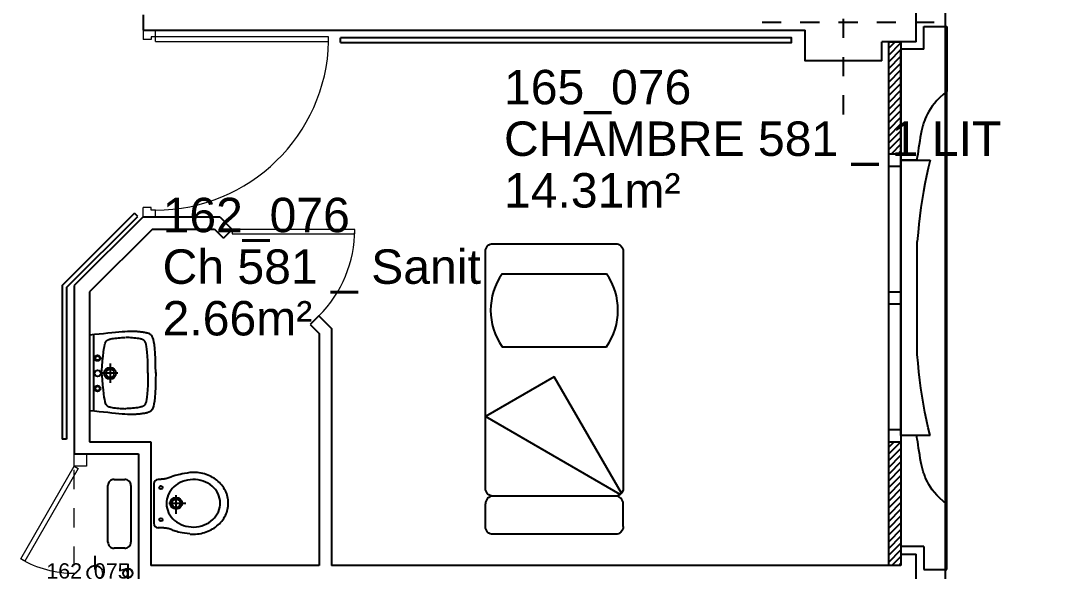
# Model space of a CAD drawing. Header units: metres. Extents: x -5 to 211, y -2 to 116.
# Drawn here: x 161.25 to 168.01, y 74.56 to 78.16 of the extents above; entities that cross this region are included whole.
import ezdxf

# ---------------------------------------------------------------- set-up
doc = ezdxf.new("R2010")
doc.units = ezdxf.units.M
doc.header["$MEASUREMENT"] = 0
doc.linetypes.add('CACHÉ', pattern=[0.25, 0.125, -0.125])
doc.linetypes.add('CONTINU', pattern=[0])
doc.layers.get('0').update_dxf_attribs({"linetype": 'CONTINUOUS'})
for name, color, linetype in [('001 axes', 1, 'CONTINUOUS'), ('004 isolation', 7, 'CONTINUOUS'), ('006 sanitaire', 5, 'CONTINUOUS'), ('009 main courante', 171, 'CONTINUOUS'), ('400 Lits', 150, 'CONTINUOUS'), ('A_CHASS', 4, 'CONTINUOUS'), ('A_Etiqu_Gaine', 8, 'CONTINUOUS'), ('A_Etiqu_Gaine_code', 8, 'CONTINUOUS'), ('A_Etiqu_Local', 8, 'CONTINUOUS'), ('A_MURS_ALÈG', 7, 'CONTINU'), ('A_MURS_CLOI', 7, 'CONTINUOUS'), ('A_MURS_STRU', 7, 'CONTINU'), ('CONTOUR', 54, 'CONTINUOUS')]:
    doc.layers.add(name, color=color, linetype=linetype)
doc.layers.add('A_PORT', color=8, linetype='CONTINUOUS', lineweight=0)
doc.styles.add('Attribut', font='arial.ttf')

# ---------------------------------------------------------------- blocks, each defined once
blk = doc.blocks.new('A_Etiqu_Local')
at = {"style": 'Attribut', "flags": 1}
for tag, p in [('CODE_HOPITAL', (-0.4463, 1.9645)), ('CODE_SITE', (-0.4463, 1.7395)), ('CODE_BATIMENT', (-0.4463, 1.5145)), ('CODE_SECTEUR', (-0.4463, 1.2895)), ('CODE_ETAGE', (-0.4463, 1.0645)), ('NOM_NORMALISE', (-0.4463, -0.843)), ('SECTEUR_ACTIVITE', (-0.4463, -1.068)), ('SOUS_SECTEUR_ACTIVITE', (-0.4463, -1.293)), ('VOLUME', (-0.4463, -1.518)), ('SERVICE', (-0.4463, -1.743)), ('CODE_UG', (-0.4463, -1.968)), ('CODE_UA', (-0.4463, -2.193)), ('CODE_POLE', (-0.4463, -2.418)), ('OCCUPANT_EXTERNE', (-0.4463, -2.643)), ('DISPONIBILITE', (-0.4463, -2.868)), ('ACCES_HANDICAPES', (-0.4463, -3.093)), ('NATURE_SOL', (-0.4463, -3.318)), ('RISQUE_LABORATOIRE', (-0.4463, -3.543)), ('AMIANTE', (-0.4463, -3.768))]:
    blk.add_attdef(tag, p, '', height=0.15, dxfattribs=at)
at = {"layer": 'A_Etiqu_Local', "style": 'Attribut'}
for tag, p in [('CODE_PIECE', (-0.4437, 0.5281)), ('NOM_USAGE', (-0.4437, 0.1906)), ('SURFACE', (-0.4437, -0.1469))]:
    blk.add_attdef(tag, p, '', height=0.225, dxfattribs=at)
blk = doc.blocks.new('A_Etiqu_Gaine')
at = {"style": 'Attribut', "flags": 1}
for tag, p in [('CODE_HOPITAL', (-0.4323, 0.8651)), ('CODE_SITE', (-0.4323, 0.7151)), ('CODE_BATIMENT', (-0.4323, 0.5651)), ('CODE_SECTEUR', (-0.4323, 0.4151)), ('CODE_ETAGE', (-0.4323, 0.2651)), ('NOM_NORMALISE', (-0.4323, -0.3349)), ('SECTEUR_ACTIVITE', (-0.4323, -0.4849)), ('SOUS_SECTEUR_ACTIVITE', (-0.4323, -0.6349)), ('SURFACE', (-0.4323, -0.7849)), ('CODE_UG', (-0.4323, -0.9349)), ('CODE_POLE', (-0.4323, -1.0849)), ('AMIANTE', (-0.4323, -1.2349))]:
    blk.add_attdef(tag, p, '', height=0.1, dxfattribs=at)
at = {"layer": 'A_Etiqu_Gaine', "style": 'Attribut'}
blk.add_attdef('NOM_USAGE', (-0.4323, -0.1849), '', height=0.1, dxfattribs=at)
at = {"layer": 'A_Etiqu_Gaine_code', "style": 'Attribut'}
blk.add_attdef('CODE_PIECE', (-0.4323, -0.0349), '', height=0.1, dxfattribs=at)

msp = doc.modelspace()

# ---------------------------------------------------------------- linework, layer by layer
at = {"layer": '001 axes', "color": 8, "linetype": 'CACHÉ'}
for p, q in [((166.6252, 77.5461), (166.6252, 78.7461)), ((167.2176, 78.1461), (166.0327, 78.1461))]:
    msp.add_line(p, q, dxfattribs=at)
at = {"layer": '004 isolation', "color": 8, "linetype": 'Continuous'}
for p, q in [((166.9633, 78.0216), (166.9202, 77.9785)), ((166.9202, 78.0216), (167.0002, 78.0216)), ((166.9202, 77.2065), (166.9202, 78.0216)), ((166.9202, 77.9343), (167.0002, 78.0143)), ((167.0002, 78.0216), (167.0002, 77.2065)), ((167.0002, 77.9701), (166.9202, 77.8901)), ((166.9202, 77.8459), (167.0002, 77.9259)), ((167.0002, 77.8817), (166.9202, 77.8017)), ((166.9202, 77.7575), (167.0002, 77.8375)), ((167.0002, 77.7933), (166.9202, 77.7133)), ((166.9202, 77.6692), (167.0002, 77.7492)), ((167.0002, 77.7049), (166.9202, 77.6249)), ((166.9202, 77.5808), (167.0002, 77.6608)), ((167.0002, 77.6166), (166.9202, 77.5366)), ((166.9202, 77.4924), (167.0002, 77.5724)), ((167.0002, 77.5282), (166.9202, 77.4482)), ((166.9202, 77.404), (167.0002, 77.484)), ((167.0002, 77.4398), (166.9202, 77.3598)), ((166.9202, 77.3156), (167.0002, 77.3956)), ((167.0002, 77.3514), (166.9353, 77.2865)), ((167.0002, 77.2865), (166.9202, 77.2865)), ((166.9794, 77.2865), (167.0002, 77.3072)), ((167.0002, 77.2065), (166.9202, 77.2065)), ((166.9202, 75.4865), (167.0002, 75.4865)), ((166.9202, 74.5965), (166.9202, 75.4865)), ((167.0002, 75.4865), (167.0002, 74.5965)), ((166.9556, 75.4065), (166.9202, 75.371)), ((166.9202, 75.3268), (166.9998, 75.4065)), ((166.9202, 74.5965), (166.9202, 75.4065)), ((166.9202, 75.4065), (167.0002, 75.4065)), ((167.0002, 75.3626), (166.9202, 75.2826)), ((167.0002, 75.4065), (167.0002, 74.5965)), ((166.9202, 75.2385), (167.0002, 75.3185)), ((167.0002, 75.2743), (166.9202, 75.1943)), ((166.9202, 75.1501), (167.0002, 75.2301)), ((167.0002, 75.1859), (166.9202, 75.1059)), ((166.9202, 75.0617), (167.0002, 75.1417)), ((167.0002, 75.0975), (166.9202, 75.0175)), ((166.9202, 74.9733), (167.0002, 75.0533)), ((167.0002, 75.0091), (166.9202, 74.9291)), ((166.9202, 74.8849), (167.0002, 74.9649)), ((167.0002, 74.9207), (166.9202, 74.8407)), ((166.9202, 74.7965), (167.0002, 74.8765)), ((167.0002, 74.8323), (166.9202, 74.7523)), ((166.9202, 74.7081), (167.0002, 74.7881)), ((167.0002, 74.7439), (166.9202, 74.6639)), ((166.9202, 74.6197), (167.0002, 74.6997)), ((167.0002, 74.6555), (166.9411, 74.5965)), ((167.0002, 74.6713), (167.1002, 74.6713)), ((167.1002, 74.4216), (167.1002, 74.6713)), ((167.0002, 74.5965), (166.9202, 74.5965)), ((166.9853, 74.5965), (167.0002, 74.6114))]:
    msp.add_line(p, q, dxfattribs=at)
at = {"layer": '006 sanitaire', "color": 8, "linetype": 'Continuous'}
for p, q in [((161.7316, 76.1065), (161.7002, 76.1034)), ((161.7002, 76.1034), (161.7002, 75.608)), ((161.7251, 76.1034), (161.7251, 75.608)), ((161.7619, 76.1095), (161.7316, 76.1065)), ((161.7909, 76.1124), (161.7619, 76.1095)), ((161.8186, 76.1152), (161.7909, 76.1124)), ((161.8447, 76.1178), (161.8186, 76.1152)), ((161.8692, 76.1202), (161.8447, 76.1178)), ((161.8918, 76.1223), (161.8692, 76.1202)), ((161.9125, 76.1241), (161.8918, 76.1223)), ((161.9311, 76.1255), (161.9125, 76.1241)), ((161.9474, 76.1266), (161.9311, 76.1255)), ((161.9547, 76.127), (161.9474, 76.1266)), ((161.9615, 76.1272), (161.9547, 76.127)), ((161.9679, 76.1274), (161.9615, 76.1272)), ((161.974, 76.1275), (161.9679, 76.1274)), ((161.9798, 76.1275), (161.974, 76.1275)), ((161.9854, 76.1273), (161.9798, 76.1275)), ((161.991, 76.1271), (161.9854, 76.1273)), ((161.9966, 76.1268), (161.991, 76.1271)), ((162.0023, 76.1264), (161.9966, 76.1268)), ((162.0083, 76.126), (162.0023, 76.1264)), ((162.0144, 76.1254), (162.0083, 76.126)), ((162.0208, 76.1248), (162.0144, 76.1254)), ((162.0273, 76.1241), (162.0208, 76.1248)), ((162.0339, 76.1234), (162.0273, 76.1241)), ((162.0404, 76.1226), (162.0339, 76.1234)), ((162.0469, 76.1217), (162.0404, 76.1226)), ((162.0532, 76.1208), (162.0469, 76.1217)), ((162.0592, 76.1198), (162.0532, 76.1208)), ((162.065, 76.1188), (162.0592, 76.1198)), ((162.0703, 76.1178), (162.065, 76.1188)), ((162.0751, 76.1167), (162.0703, 76.1178)), ((162.0796, 76.1156), (162.0751, 76.1167)), ((162.0836, 76.1144), (162.0796, 76.1156)), ((162.0873, 76.113), (162.0836, 76.1144)), ((162.0906, 76.1115), (162.0873, 76.113)), ((162.0937, 76.1099), (162.0906, 76.1115)), ((162.0966, 76.108), (162.0937, 76.1099)), ((162.0992, 76.1058), (162.0966, 76.108)), ((162.1017, 76.1034), (162.0992, 76.1058)), ((162.1041, 76.1007), (162.1017, 76.1034)), ((161.7967, 76.0286), (161.7997, 76.0413)), ((161.7997, 76.0413), (161.8028, 76.051)), ((161.8028, 76.051), (161.806, 76.0583)), ((161.806, 76.0583), (161.8093, 76.0637)), ((161.8093, 76.0637), (161.811, 76.0659)), ((161.811, 76.0659), (161.8128, 76.0678)), ((161.8128, 76.0678), (161.8147, 76.0695)), ((161.8147, 76.0695), (161.8166, 76.071)), ((161.8166, 76.071), (161.8187, 76.0722)), ((161.8187, 76.0722), (161.821, 76.0734)), ((161.821, 76.0734), (161.8235, 76.0744)), ((161.8235, 76.0744), (161.8262, 76.0753)), ((161.8262, 76.0753), (161.8291, 76.0761)), ((161.8291, 76.0761), (161.8324, 76.0769)), ((161.8324, 76.0769), (161.8397, 76.0785)), ((161.8397, 76.0785), (161.848, 76.0801)), ((161.848, 76.0801), (161.8573, 76.0815)), ((161.8573, 76.0815), (161.8672, 76.083)), ((161.8672, 76.083), (161.8777, 76.0843)), ((161.8777, 76.0843), (161.8886, 76.0854)), ((161.8886, 76.0854), (161.8997, 76.0864)), ((161.8997, 76.0864), (161.9108, 76.0872)), ((161.9108, 76.0872), (161.9219, 76.0878)), ((161.9219, 76.0878), (161.9326, 76.0882)), ((161.9477, 76.0878), (161.937, 76.0882)), ((161.9588, 76.0872), (161.9477, 76.0878)), ((161.9699, 76.0864), (161.9588, 76.0872)), ((161.981, 76.0854), (161.9699, 76.0864)), ((161.9919, 76.0843), (161.981, 76.0854)), ((162.0024, 76.083), (161.9919, 76.0843)), ((162.0124, 76.0815), (162.0024, 76.083)), ((162.0216, 76.0801), (162.0124, 76.0815)), ((162.0299, 76.0785), (162.0216, 76.0801)), ((162.0372, 76.0769), (162.0299, 76.0785)), ((162.0405, 76.0761), (162.0372, 76.0769)), ((162.0434, 76.0753), (162.0405, 76.0761)), ((162.0461, 76.0744), (162.0434, 76.0753)), ((162.0486, 76.0734), (162.0461, 76.0744)), ((162.0509, 76.0722), (162.0486, 76.0734)), ((162.053, 76.071), (162.0509, 76.0722)), ((162.055, 76.0695), (162.053, 76.071)), ((162.0568, 76.0678), (162.055, 76.0695)), ((162.0586, 76.0659), (162.0568, 76.0678)), ((162.0603, 76.0637), (162.0586, 76.0659)), ((162.0636, 76.0583), (162.0603, 76.0637)), ((162.0667, 76.051), (162.0636, 76.0583)), ((162.0697, 76.0413), (162.0667, 76.051)), ((162.0723, 76.0286), (162.0697, 76.0413)), ((162.1086, 76.094), (162.1041, 76.1007)), ((162.1128, 76.0853), (162.1086, 76.094)), ((162.1167, 76.0738), (162.1128, 76.0853)), ((162.1201, 76.0587), (162.1167, 76.0738)), ((162.1232, 76.0394), (162.1201, 76.0587)), ((162.1259, 76.0151), (162.1232, 76.0394)), ((161.7878, 75.9658), (161.7908, 75.9914)), ((161.7908, 75.9914), (161.7937, 76.0121)), ((161.7937, 76.0121), (161.7967, 76.0286)), ((162.0747, 76.0121), (162.0723, 76.0286)), ((162.0768, 75.9914), (162.0747, 76.0121)), ((162.0785, 75.9658), (162.0768, 75.9914)), ((162.1281, 75.9851), (162.1259, 76.0151)), ((162.1299, 75.9487), (162.1281, 75.9851)), ((161.782, 75.8975), (161.7849, 75.9347)), ((161.7849, 75.9347), (161.7878, 75.9658)), ((161.8337, 75.917), (161.8337, 75.7905)), ((162.0798, 75.9347), (162.0785, 75.9658)), ((162.0807, 75.8975), (162.0798, 75.9347)), ((162.1312, 75.9051), (162.1299, 75.9487)), ((162.1319, 75.8537), (162.1312, 75.9051)), ((161.779, 75.8535), (161.782, 75.8975)), ((161.779, 75.8569), (161.782, 75.8129)), ((161.8848, 75.8537), (161.7827, 75.8537)), ((162.0811, 75.8535), (162.0807, 75.8975)), ((162.0811, 75.8569), (162.0807, 75.8129)), ((162.1319, 75.8577), (162.1312, 75.8062)), ((161.782, 75.8129), (161.7849, 75.7757)), ((161.7849, 75.7757), (161.7878, 75.7445)), ((162.0798, 75.7757), (162.0785, 75.7445)), ((162.0807, 75.8129), (162.0798, 75.7757)), ((162.1312, 75.8062), (162.1299, 75.7627)), ((161.7878, 75.7445), (161.7908, 75.7189)), ((161.7908, 75.7189), (161.7937, 75.6982)), ((161.7937, 75.6982), (161.7967, 75.6818)), ((162.0747, 75.6982), (162.0723, 75.6818)), ((162.0768, 75.7189), (162.0747, 75.6982)), ((162.0785, 75.7445), (162.0768, 75.7189)), ((162.1281, 75.7263), (162.1259, 75.6963)), ((162.1299, 75.7627), (162.1281, 75.7263)), ((161.7967, 75.6818), (161.7997, 75.669)), ((161.7997, 75.669), (161.8028, 75.6593)), ((161.8028, 75.6593), (161.806, 75.6521)), ((161.806, 75.6521), (161.8093, 75.6466)), ((161.8093, 75.6466), (161.811, 75.6444)), ((161.811, 75.6444), (161.8128, 75.6425)), ((161.8128, 75.6425), (161.8147, 75.6408)), ((161.8147, 75.6408), (161.8166, 75.6394)), ((161.8166, 75.6394), (161.8187, 75.6381)), ((161.8187, 75.6381), (161.821, 75.637)), ((161.821, 75.637), (161.8235, 75.636)), ((161.8235, 75.636), (161.8262, 75.6351)), ((161.8262, 75.6351), (161.8291, 75.6342)), ((161.8291, 75.6342), (161.8324, 75.6334)), ((161.8324, 75.6334), (161.8397, 75.6318)), ((161.8397, 75.6318), (161.848, 75.6303)), ((161.848, 75.6303), (161.8573, 75.6288)), ((162.0216, 75.6303), (162.0123, 75.6288)), ((162.0299, 75.6318), (162.0216, 75.6303)), ((162.0372, 75.6334), (162.0299, 75.6318)), ((162.0405, 75.6342), (162.0372, 75.6334)), ((162.0434, 75.6351), (162.0405, 75.6342)), ((162.0461, 75.636), (162.0434, 75.6351)), ((162.0486, 75.637), (162.0461, 75.636)), ((162.0509, 75.6381), (162.0486, 75.637)), ((162.053, 75.6394), (162.0509, 75.6381)), ((162.055, 75.6408), (162.053, 75.6394)), ((162.0568, 75.6425), (162.055, 75.6408)), ((162.0586, 75.6444), (162.0568, 75.6425)), ((162.0603, 75.6466), (162.0586, 75.6444)), ((162.0636, 75.6521), (162.0603, 75.6466)), ((162.0667, 75.6593), (162.0636, 75.6521)), ((162.0697, 75.669), (162.0667, 75.6593)), ((162.0723, 75.6818), (162.0697, 75.669)), ((162.1167, 75.6376), (162.1128, 75.6261)), ((162.1201, 75.6527), (162.1167, 75.6376)), ((162.1232, 75.672), (162.1201, 75.6527)), ((162.1259, 75.6963), (162.1232, 75.672)), ((161.7316, 75.6049), (161.7002, 75.608)), ((161.7619, 75.6019), (161.7316, 75.6049)), ((161.7909, 75.599), (161.7619, 75.6019)), ((161.8186, 75.5962), (161.7909, 75.599)), ((161.8447, 75.5936), (161.8186, 75.5962)), ((161.8692, 75.5912), (161.8447, 75.5936)), ((161.8573, 75.6288), (161.8673, 75.6274)), ((161.8673, 75.6274), (161.878, 75.6261)), ((161.8918, 75.5891), (161.8692, 75.5912)), ((161.878, 75.6261), (161.8891, 75.6249)), ((161.8891, 75.6249), (161.9004, 75.6239)), ((161.9125, 75.5873), (161.8918, 75.5891)), ((161.9004, 75.6239), (161.9119, 75.6231)), ((161.9119, 75.6231), (161.9235, 75.6225)), ((161.9311, 75.5859), (161.9125, 75.5873)), ((161.9235, 75.6225), (161.9348, 75.6221)), ((161.9474, 75.5848), (161.9311, 75.5859)), ((161.9461, 75.6225), (161.9348, 75.6221)), ((161.9577, 75.6231), (161.9461, 75.6225)), ((161.9547, 75.5844), (161.9474, 75.5848)), ((161.9615, 75.5842), (161.9547, 75.5844)), ((161.9692, 75.6239), (161.9577, 75.6231)), ((161.9679, 75.584), (161.9615, 75.5842)), ((161.974, 75.5839), (161.9679, 75.584)), ((161.9806, 75.6249), (161.9692, 75.6239)), ((161.9798, 75.5839), (161.974, 75.5839)), ((161.9854, 75.5841), (161.9798, 75.5839)), ((161.9916, 75.6261), (161.9806, 75.6249)), ((161.991, 75.5843), (161.9854, 75.5841)), ((161.9966, 75.5846), (161.991, 75.5843)), ((162.0023, 75.6274), (161.9916, 75.6261)), ((162.0023, 75.585), (161.9966, 75.5846)), ((162.0123, 75.6288), (162.0023, 75.6274)), ((162.0083, 75.5854), (162.0023, 75.585)), ((162.0144, 75.586), (162.0083, 75.5854)), ((162.0208, 75.5866), (162.0144, 75.586)), ((162.0273, 75.5873), (162.0208, 75.5866)), ((162.0339, 75.588), (162.0273, 75.5873)), ((162.0404, 75.5888), (162.0339, 75.588)), ((162.0469, 75.5897), (162.0404, 75.5888)), ((162.0532, 75.5906), (162.0469, 75.5897)), ((162.0592, 75.5916), (162.0532, 75.5906)), ((162.065, 75.5926), (162.0592, 75.5916)), ((162.0703, 75.5936), (162.065, 75.5926)), ((162.0751, 75.5947), (162.0703, 75.5936)), ((162.0796, 75.5958), (162.0751, 75.5947)), ((162.0836, 75.597), (162.0796, 75.5958)), ((162.0873, 75.5984), (162.0836, 75.597)), ((162.0906, 75.5999), (162.0873, 75.5984)), ((162.0937, 75.6015), (162.0906, 75.5999)), ((162.0966, 75.6034), (162.0937, 75.6015)), ((162.0992, 75.6056), (162.0966, 75.6034)), ((162.1017, 75.608), (162.0992, 75.6056)), ((162.1041, 75.6107), (162.1017, 75.608)), ((162.1086, 75.6174), (162.1041, 75.6107)), ((162.1128, 75.6261), (162.1086, 75.6174)), ((161.8597, 75.1599), (161.9297, 75.1599)), ((162.1517, 75.1601), (162.1486, 75.16)), ((162.1565, 75.1601), (162.1517, 75.1601)), ((162.1611, 75.1601), (162.1565, 75.1601)), ((162.1655, 75.1602), (162.1611, 75.1601)), ((162.1699, 75.1603), (162.1655, 75.1602)), ((162.1742, 75.1605), (162.1699, 75.1603)), ((162.1785, 75.1608), (162.1742, 75.1605)), ((162.1827, 75.1612), (162.1785, 75.1608)), ((162.187, 75.1618), (162.1827, 75.1612)), ((162.1914, 75.1625), (162.187, 75.1618)), ((162.1958, 75.1634), (162.1914, 75.1625)), ((162.198, 75.1639), (162.1958, 75.1634)), ((162.2003, 75.1644), (162.198, 75.1639)), ((162.2026, 75.165), (162.2003, 75.1644)), ((162.2049, 75.1656), (162.2026, 75.165)), ((162.2072, 75.1663), (162.2049, 75.1656)), ((162.2094, 75.167), (162.2072, 75.1663)), ((162.2117, 75.1677), (162.2094, 75.167)), ((162.2139, 75.1684), (162.2117, 75.1677)), ((162.2161, 75.1691), (162.2139, 75.1684)), ((162.2182, 75.1699), (162.2161, 75.1691)), ((162.2203, 75.1706), (162.2182, 75.1699)), ((162.2223, 75.1713), (162.2203, 75.1706)), ((162.2244, 75.1721), (162.2223, 75.1713)), ((162.2264, 75.1728), (162.2244, 75.1721)), ((162.2285, 75.1736), (162.2264, 75.1728)), ((162.2307, 75.1744), (162.2285, 75.1736)), ((162.2329, 75.1753), (162.2307, 75.1744)), ((162.2352, 75.1761), (162.2329, 75.1753)), ((162.2377, 75.1771), (162.2352, 75.1761)), ((162.2403, 75.178), (162.2377, 75.1771)), ((162.246, 75.1801), (162.2403, 75.178)), ((162.2526, 75.1823), (162.246, 75.1801)), ((162.2602, 75.1847), (162.2526, 75.1823)), ((162.269, 75.1872), (162.2602, 75.1847)), ((162.2791, 75.1898), (162.269, 75.1872)), ((162.2908, 75.1925), (162.2791, 75.1898)), ((162.3041, 75.1953), (162.2908, 75.1925)), ((162.3193, 75.1982), (162.3041, 75.1953)), ((162.3365, 75.2011), (162.3193, 75.1982)), ((162.3558, 75.204), (162.3365, 75.2011)), ((161.8197, 74.7499), (161.8197, 75.1199)), ((161.9697, 75.1199), (161.9697, 74.7499)), ((162.1197, 75.13), (162.1197, 74.8728)), ((162.2655, 74.9355), (162.2655, 75.0576)), ((162.2167, 75.0039), (162.329, 75.0039)), ((162.1517, 74.8427), (162.1486, 74.8428)), ((162.1565, 74.8427), (162.1517, 74.8427)), ((162.1611, 74.8427), (162.1565, 74.8427)), ((162.1655, 74.8427), (162.1611, 74.8427)), ((162.1699, 74.8426), (162.1655, 74.8427)), ((162.1742, 74.8425), (162.1699, 74.8426)), ((162.1785, 74.8424), (162.1742, 74.8425)), ((162.1827, 74.8422), (162.1785, 74.8424)), ((162.187, 74.8419), (162.1827, 74.8422)), ((162.1914, 74.8415), (162.187, 74.8419)), ((162.1958, 74.8411), (162.1914, 74.8415)), ((162.198, 74.8408), (162.1958, 74.8411)), ((162.2003, 74.8406), (162.198, 74.8408)), ((162.2026, 74.8402), (162.2003, 74.8406)), ((162.2049, 74.8399), (162.2026, 74.8402)), ((162.2072, 74.8395), (162.2049, 74.8399)), ((162.2094, 74.8391), (162.2072, 74.8395)), ((162.2117, 74.8387), (162.2094, 74.8391)), ((162.2139, 74.8383), (162.2117, 74.8387)), ((162.2161, 74.8378), (162.2139, 74.8383)), ((162.2182, 74.8372), (162.2161, 74.8378)), ((162.2203, 74.8367), (162.2182, 74.8372)), ((162.2223, 74.836), (162.2203, 74.8367)), ((162.2244, 74.8354), (162.2223, 74.836)), ((162.2264, 74.8347), (162.2244, 74.8354)), ((162.2285, 74.8339), (162.2264, 74.8347)), ((162.2307, 74.8331), (162.2285, 74.8339)), ((162.2329, 74.8322), (162.2307, 74.8331)), ((162.2352, 74.8313), (162.2329, 74.8322)), ((162.2377, 74.8303), (162.2352, 74.8313)), ((162.2403, 74.8292), (162.2377, 74.8303)), ((162.246, 74.8267), (162.2403, 74.8292)), ((162.2526, 74.8241), (162.246, 74.8267)), ((162.2602, 74.8212), (162.2526, 74.8241)), ((162.269, 74.8183), (162.2602, 74.8212)), ((162.2791, 74.8154), (162.269, 74.8183)), ((162.2908, 74.8126), (162.2791, 74.8154)), ((162.3041, 74.8099), (162.2908, 74.8126)), ((162.3193, 74.8075), (162.3041, 74.8099)), ((162.3365, 74.8054), (162.3193, 74.8075)), ((162.3558, 74.8037), (162.3365, 74.8054)), ((161.9297, 74.7099), (161.8597, 74.7099)), ((161.7364, 74.5716), (161.7364, 74.6594)), ((161.9502, 74.608), (161.9502, 74.485))]:
    msp.add_line(p, q, dxfattribs=at)
for centre, radius in [((161.7523, 75.9532), 0.0189), ((161.7523, 75.9532), 0.0144), ((161.7523, 75.8537), 0.0204), ((161.8337, 75.8537), 0.0387), ((161.8337, 75.8537), 0.0274), ((161.7523, 75.7542), 0.0189), ((161.7523, 75.7542), 0.0144), ((162.1658, 75.1064), 0.0105), ((162.2655, 75.0039), 0.0383), ((162.2655, 75.0039), 0.0276), ((162.1658, 74.8964), 0.0105), ((161.7364, 74.5465), 0.05), ((161.9502, 74.5465), 0.03)]:
    msp.add_circle(centre, radius, dxfattribs=at)
for centre, radius, start, end in [((161.8597, 75.1199), 0.04, 89.99996, 180.00004), ((161.9297, 75.1199), 0.04, 359.99924, 89.99933), ((162.1497, 75.13), 0.03, 92.1835, 180.00001), ((162.3787, 74.9605), 0.1986, 71.09023, 111.2684), ((162.3791, 74.9462), 0.2596, 73.7799, 94.98099), ((162.3868, 74.9727), 0.232, 51.3375, 73.77953), ((162.3583, 74.9948), 0.1581, 132.63973, 156.06195), ((162.3705, 74.9815), 0.1761, 111.2818, 132.63944), ((162.386, 74.9819), 0.1761, 49.7317, 71.08934), ((162.3977, 74.9956), 0.1581, 26.30915, 49.73137), ((162.4025, 74.9923), 0.2069, 26.62296, 51.33762), ((162.3397, 75.0031), 0.1377, 156.0615, 206.3221), ((162.4159, 75.0046), 0.1377, 336.06169, 26.28815), ((162.4276, 75.0049), 0.1787, 359.99999, 26.62297), ((162.4268, 75.0049), 0.1796, 333.48107, 359.99958), ((162.358, 75.0121), 0.1581, 206.30986, 229.73207), ((162.3696, 75.0259), 0.1761, 229.73246, 251.09011), ((162.3851, 75.0262), 0.1761, 291.2818, 312.63944), ((162.3973, 75.0129), 0.1581, 312.63973, 336.06195), ((162.3997, 75.0184), 0.2098, 308.97884, 333.48144), ((162.1497, 74.8728), 0.03, 180.00001, 267.81647), ((162.3769, 75.0472), 0.1986, 251.08941, 291.29174), ((162.384, 75.0379), 0.2348, 286.69913, 308.97816), ((161.8597, 74.7499), 0.04, 179.99924, 269.99933), ((161.9297, 74.7499), 0.04, 269.99924, 359.99933), ((162.3768, 75.0619), 0.26, 265.53657, 286.69926)]:
    msp.add_arc(centre, radius, start, end, dxfattribs=at)
at = {"layer": '009 main courante', "color": 8, "linetype": 'Continuous'}
for p, q in [((163.3402, 78.0166), (163.3402, 78.0466)), ((161.5202, 76.4268), (161.9936, 76.9002)), ((161.5502, 76.4144), (162.0148, 76.879)), ((162.0148, 76.879), (161.9936, 76.9002)), ((161.5202, 76.4268), (161.5202, 75.4234)), ((161.5502, 76.4144), (161.5502, 75.4234)), ((161.5502, 75.4235), (161.5202, 75.4234))]:
    msp.add_line(p, q, dxfattribs=at)
msp.add_lwpolyline([(163.3402, 78.0166), (166.2852, 78.0166), (166.2852, 78.0466), (163.3402, 78.0466)], dxfattribs=at)
at = {"layer": '400 Lits', "color": 8, "linetype": 'Continuous'}
for p, q in [((164.395, 76.5043), (165.0766, 76.5043)), ((164.395, 76.0271), (165.0766, 76.0271)), ((164.7358, 75.8304), (164.2858, 75.5706)), ((165.1749, 75.0698), (164.7358, 75.8304)), ((165.1669, 75.0619), (164.2858, 75.5706)), ((165.1358, 75.051), (164.3358, 75.051)), ((164.2858, 74.851), (164.2858, 75.001)), ((165.1858, 74.851), (165.1858, 75.001))]:
    msp.add_line(p, q, dxfattribs=at)
for points in [[(164.2858, 75.1007), (164.2858, 76.651, -0.414213), (164.3358, 76.701), (165.1358, 76.701, -0.414214), (165.1858, 76.651), (165.1858, 75.1007)], [(165.1858, 75.101, -0.414213), (165.1358, 75.051), (164.3358, 75.051, -0.414214), (164.2858, 75.101)], [(165.1858, 75.001, 0.414213), (165.1358, 75.051), (164.3358, 75.051, 0.414214), (164.2858, 75.001)], [(165.1858, 74.851, -0.414213), (165.1358, 74.801), (164.3358, 74.801, -0.414214), (164.2858, 74.851)]]:
    msp.add_lwpolyline(points, format="xyb", dxfattribs=at)
for start, end in [(145.00777, 214.99254), (325.00791, 34.99193)]:
    msp.add_arc((164.7358, 76.2657), 0.416, start, end, dxfattribs=at)
at = {"layer": 'A_CHASS', "color": 8, "linetype": 'Continuous'}
for p, q in [((166.9202, 75.4865), (166.9202, 77.2065)), ((167.0002, 77.2065), (167.0002, 75.4865))]:
    msp.add_line(p, q, dxfattribs=at)
for points in [[(166.9202, 76.3865), (167.0002, 76.3865)], [(167.0002, 76.3065), (166.9202, 76.3065)]]:
    msp.add_lwpolyline(points, dxfattribs=at)
at = {"layer": 'A_MURS_ALÈG', "color": 8, "ltscale": 200}
for p, q in [((167.3002, 74.9965), (167.3002, 77.6965)), ((167.0002, 75.4465), (167.0002, 77.2465)), ((167.0002, 77.2465), (167.1902, 77.2465)), ((167.1777, 77.1953), (167.1664, 77.1443)), ((167.1902, 77.2465), (167.1777, 77.1953)), ((167.1664, 77.1443), (167.156, 77.0932)), ((167.156, 77.0932), (167.1467, 77.0418)), ((167.1382, 76.99), (167.1305, 76.9374)), ((167.1467, 77.0418), (167.1382, 76.99)), ((167.1305, 76.9374), (167.1236, 76.8839)), ((167.1236, 76.8839), (167.1174, 76.8293)), ((167.1174, 76.8293), (167.1118, 76.7734)), ((167.1118, 76.7734), (167.1068, 76.7159)), ((167.1068, 75.9771), (167.1068, 76.7159)), ((167.1902, 75.4465), (167.0002, 75.4465))]:
    msp.add_line(p, q, dxfattribs=at)
at = {"layer": 'A_MURS_ALÈG', "color": 8, "linetype": 'Continuous'}
for p, q in [((167.1002, 75.4465), (167.0002, 75.4465)), ((167.1049, 75.4365), (167.103, 75.4466)), ((167.1071, 75.4227), (167.1049, 75.4365)), ((167.1097, 75.4057), (167.1071, 75.4227)), ((167.1125, 75.3863), (167.1097, 75.4057))]:
    msp.add_line(p, q, dxfattribs=at)
at = {"layer": 'A_MURS_ALÈG', "color": 8, "ltscale": 200}
msp.add_lwpolyline([(167.1902, 75.4465), (167.1777, 75.4976), (167.1664, 75.5486), (167.156, 75.5997), (167.1467, 75.6511), (167.1382, 75.703), (167.1305, 75.7555), (167.1236, 75.809), (167.1174, 75.8636), (167.1118, 75.9196), (167.1068, 75.9771)], dxfattribs=at)
at = {"layer": 'A_MURS_CLOI', "color": 8, "linetype": 'Continuous'}
for p, q in [((162.0502, 78.1965), (162.0502, 78.0965)), ((162.0502, 78.0965), (166.3752, 78.0965)), ((162.0502, 76.8767), (161.6002, 76.4267)), ((162.0502, 76.8767), (162.5502, 76.8767)), ((162.5502, 76.8767), (162.6324, 76.7946)), ((162.1116, 76.7967), (161.7002, 76.3853)), ((162.1116, 76.7967), (162.5171, 76.7967)), ((162.5171, 76.7967), (162.5758, 76.738)), ((162.6324, 76.7946), (162.5758, 76.738)), ((161.6002, 76.4267), (161.6002, 75.3264)), ((161.7002, 76.3853), (161.7002, 75.4064)), ((163.198, 76.2289), (163.1415, 76.1723)), ((163.1415, 76.1723), (163.2002, 76.1136)), ((163.198, 76.2289), (163.2802, 76.1467)), ((163.2002, 76.1136), (163.2002, 74.5964)), ((163.2802, 76.1467), (163.2802, 74.5964)), ((161.7002, 75.4064), (162.0997, 75.4064)), ((162.0997, 75.4064), (162.0997, 74.5964)), ((161.6002, 75.3264), (162.0197, 75.3264)), ((162.0197, 75.3264), (162.0197, 73.7664)), ((163.2002, 74.5964), (162.0997, 74.5964)), ((167.0002, 74.5965), (163.2802, 74.5965))]:
    msp.add_line(p, q, dxfattribs=at)
at = {"layer": 'A_MURS_STRU', "color": 8, "linetype": 'Continuous'}
for p, q in [((167.1002, 78.0216), (167.1002, 78.2713)), ((167.1502, 77.9716), (167.1502, 78.1215)), ((167.1502, 78.1215), (167.3002, 78.1215)), ((167.3002, 78.1215), (167.3002, 77.6965)), ((167.1002, 78.0216), (166.8752, 78.0216)), ((166.8752, 77.8962), (166.8752, 78.0216)), ((167.1502, 77.9716), (167.0002, 77.9716)), ((167.0002, 77.2465), (167.0002, 77.9716)), ((167.2753, 77.6761), (167.2536, 77.6563)), ((167.3002, 77.6965), (167.2753, 77.6761)), ((167.2043, 77.6004), (167.1923, 77.5829)), ((167.2183, 77.6185), (167.2043, 77.6004)), ((167.2347, 77.6371), (167.2183, 77.6185)), ((167.2536, 77.6563), (167.2347, 77.6371)), ((167.1658, 77.5335), (167.1592, 77.5181)), ((167.1733, 77.5494), (167.1658, 77.5335)), ((167.182, 77.5659), (167.1733, 77.5494)), ((167.1923, 77.5829), (167.182, 77.5659)), ((167.1387, 77.456), (167.1365, 77.4471)), ((167.1409, 77.4645), (167.1387, 77.456)), ((167.1432, 77.4727), (167.1409, 77.4645)), ((167.1456, 77.4805), (167.1432, 77.4727)), ((167.148, 77.4882), (167.1456, 77.4805)), ((167.1506, 77.4957), (167.148, 77.4882)), ((167.1533, 77.5032), (167.1506, 77.4957)), ((167.1562, 77.5106), (167.1533, 77.5032)), ((167.1592, 77.5181), (167.1562, 77.5106)), ((167.1264, 77.3957), (167.1226, 77.373)), ((167.1303, 77.4175), (167.1264, 77.3957)), ((167.1344, 77.4377), (167.1303, 77.4175)), ((167.1365, 77.4471), (167.1344, 77.4377)), ((167.1156, 77.3278), (167.1125, 77.3066)), ((167.119, 77.3502), (167.1156, 77.3278)), ((167.1226, 77.373), (167.119, 77.3502)), ((167.1049, 77.2564), (167.103, 77.2464)), ((167.1071, 77.2702), (167.1049, 77.2564)), ((167.1097, 77.2872), (167.1071, 77.2702)), ((167.1125, 77.3066), (167.1097, 77.2872)), ((167.1002, 77.2465), (167.0002, 77.2465)), ((167.0002, 75.4465), (167.0002, 74.7214)), ((167.1156, 75.3651), (167.1125, 75.3863)), ((167.119, 75.3427), (167.1156, 75.3651)), ((167.1226, 75.3199), (167.119, 75.3427)), ((167.1264, 75.2972), (167.1226, 75.3199)), ((167.1303, 75.2755), (167.1264, 75.2972)), ((167.1344, 75.2552), (167.1303, 75.2755)), ((167.1365, 75.2458), (167.1344, 75.2552)), ((167.1387, 75.2369), (167.1365, 75.2458)), ((167.1409, 75.2284), (167.1387, 75.2369)), ((167.1432, 75.2203), (167.1409, 75.2284)), ((167.1456, 75.2124), (167.1432, 75.2203)), ((167.148, 75.2047), (167.1456, 75.2124)), ((167.1506, 75.1972), (167.148, 75.2047)), ((167.1533, 75.1898), (167.1506, 75.1972)), ((167.1562, 75.1823), (167.1533, 75.1898)), ((167.1592, 75.1748), (167.1562, 75.1823)), ((167.1658, 75.1594), (167.1592, 75.1748)), ((167.1733, 75.1435), (167.1658, 75.1594)), ((167.182, 75.127), (167.1733, 75.1435)), ((167.1923, 75.1101), (167.182, 75.127)), ((167.2043, 75.0925), (167.1923, 75.1101)), ((167.2183, 75.0744), (167.2043, 75.0925)), ((167.2347, 75.0558), (167.2183, 75.0744)), ((167.2536, 75.0366), (167.2347, 75.0558)), ((167.2753, 75.0168), (167.2536, 75.0366)), ((167.3002, 74.9965), (167.2753, 75.0168)), ((167.3002, 74.5715), (167.3002, 74.9965)), ((167.1502, 74.7214), (167.0002, 74.7214)), ((167.1502, 74.7214), (167.1502, 74.5715)), ((167.1502, 74.5715), (167.3002, 74.5715))]:
    msp.add_line(p, q, dxfattribs=at)
msp.add_lwpolyline([(166.8752, 77.8961), (166.3752, 77.8961), (166.3752, 78.0961)], dxfattribs=at)
at = {"layer": 'A_PORT', "color": 8, "linetype": 'Continuous'}
for p, q in [((162.0502, 78.0965), (162.1302, 78.0965)), ((162.0502, 78.0965), (162.0502, 78.0366)), ((162.1302, 78.0226), (162.1302, 78.0965)), ((162.1024, 78.0366), (162.0502, 78.0366)), ((163.2618, 78.0526), (162.1024, 78.0526)), ((162.1024, 78.0526), (162.1024, 78.0366)), ((162.1302, 78.0226), (163.2618, 78.0226)), ((163.2618, 78.0226), (163.2618, 78.0526)), ((162.1024, 76.9366), (162.0502, 76.9366)), ((162.0502, 76.8767), (162.0502, 76.9366)), ((162.1024, 76.9206), (162.1024, 76.9366)), ((162.1302, 76.9206), (162.1024, 76.9206)), ((162.1302, 76.8767), (162.1302, 76.9206)), ((162.0502, 76.8767), (162.1302, 76.8767)), ((163.4324, 76.7946), (162.6324, 76.7946)), ((162.6324, 76.7946), (162.6324, 76.7646)), ((163.4324, 76.7646), (163.4324, 76.7946)), ((162.6324, 76.7646), (163.4324, 76.7646)), ((161.6002, 75.3264), (161.6802, 75.3264)), ((161.6002, 75.2464), (161.6002, 75.3264)), ((161.6802, 75.3264), (161.6802, 75.2464)), ((161.2502, 74.6402), (161.6002, 75.2464)), ((161.6262, 75.2314), (161.2762, 74.6252)), ((161.6802, 75.2464), (161.6002, 75.2464)), ((161.6002, 75.2464), (161.6262, 75.2314)), ((161.2762, 74.6252), (161.2502, 74.6402))]:
    msp.add_line(p, q, dxfattribs=at)
at = {"layer": 'A_PORT', "color": 8, "linetype": 'CACHÉ'}
msp.add_line((161.6002, 73.8464), (161.6002, 75.2464), dxfattribs=at)
at = {"layer": 'A_PORT', "color": 8, "linetype": 'Continuous'}
for centre, radius, start, end in [((162.1302, 78.0526), 1.132, 270, 358.48138), ((162.6324, 76.7946), 0.8, 314.99999, 0), ((161.6002, 75.2464), 0.7, 240.00001, 270)]:
    msp.add_arc(centre, radius, start, end, dxfattribs=at)
at = {"layer": 'CONTOUR', "color": 8}
msp.add_lwpolyline([(187.2502, 66.5211), (185.4002, 66.5211), (185.4002, 67.4961), (167.3002, 67.4961), (167.2905, 74.5461), (167.2905, 92.6961)], dxfattribs=at)

# ---------------------------------------------------------------- block references
at = {"layer": 'A_Etiqu_Gaine', "color": 8}
ref = msp.add_blockref('A_Etiqu_Gaine', (161.85, 74.5464), dxfattribs=at)
ref.add_attrib('CODE_PIECE', '162_075', (161.4176, 74.5116), dxfattribs={"layer": 'A_Etiqu_Gaine_code', "height": 0.1, "style": 'Attribut'})
ref.add_attrib('NOM_USAGE', 'G10', (161.4176, 74.3616), dxfattribs={"height": 0.1, "style": 'Attribut'})
at = {"layer": 'A_Etiqu_Local', "color": 8}
ref = msp.add_blockref('A_Etiqu_Local', (164.8509, 77.0842), dxfattribs=at)
ref.add_attrib('CODE_PIECE', '165_076', (164.4072, 77.6123), dxfattribs={"height": 0.225, "style": 'Attribut'})
ref.add_attrib('NOM_USAGE', 'CHAMBRE 581 _ 1 LIT', (164.4072, 77.2748), dxfattribs={"height": 0.225, "style": 'Attribut'})
ref.add_attrib('SURFACE', '14.31m²', (164.4072, 76.9373), dxfattribs={"height": 0.225, "style": 'Attribut'})
ref = msp.add_blockref('A_Etiqu_Local', (162.6205, 76.2479), dxfattribs=at)
ref.add_attrib('CODE_PIECE', '162_076', (162.1768, 76.776), dxfattribs={"height": 0.225, "style": 'Attribut'})
ref.add_attrib('NOM_USAGE', 'Ch 581 _ Sanit', (162.1768, 76.4385), dxfattribs={"height": 0.225, "style": 'Attribut'})
ref.add_attrib('SURFACE', '2.66m²', (162.1768, 76.101), dxfattribs={"height": 0.225, "style": 'Attribut'})

doc.saveas('drawing.dxf')
